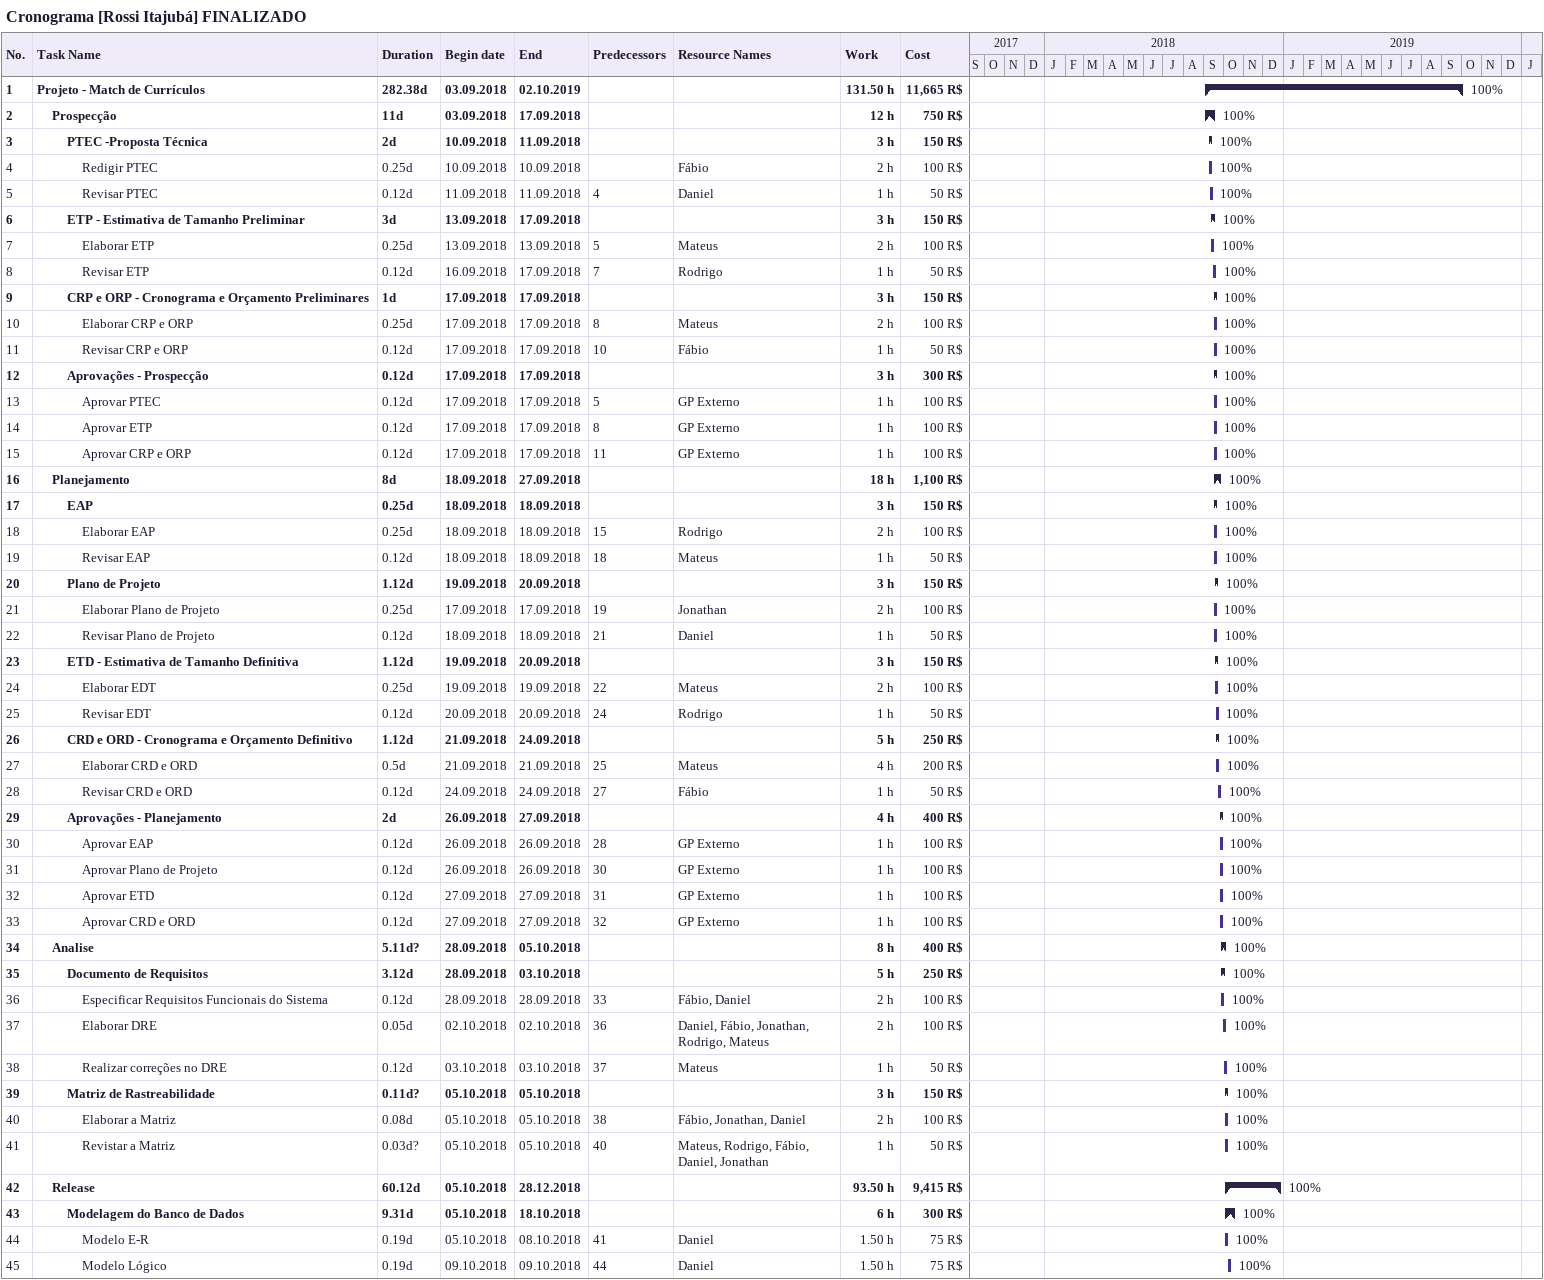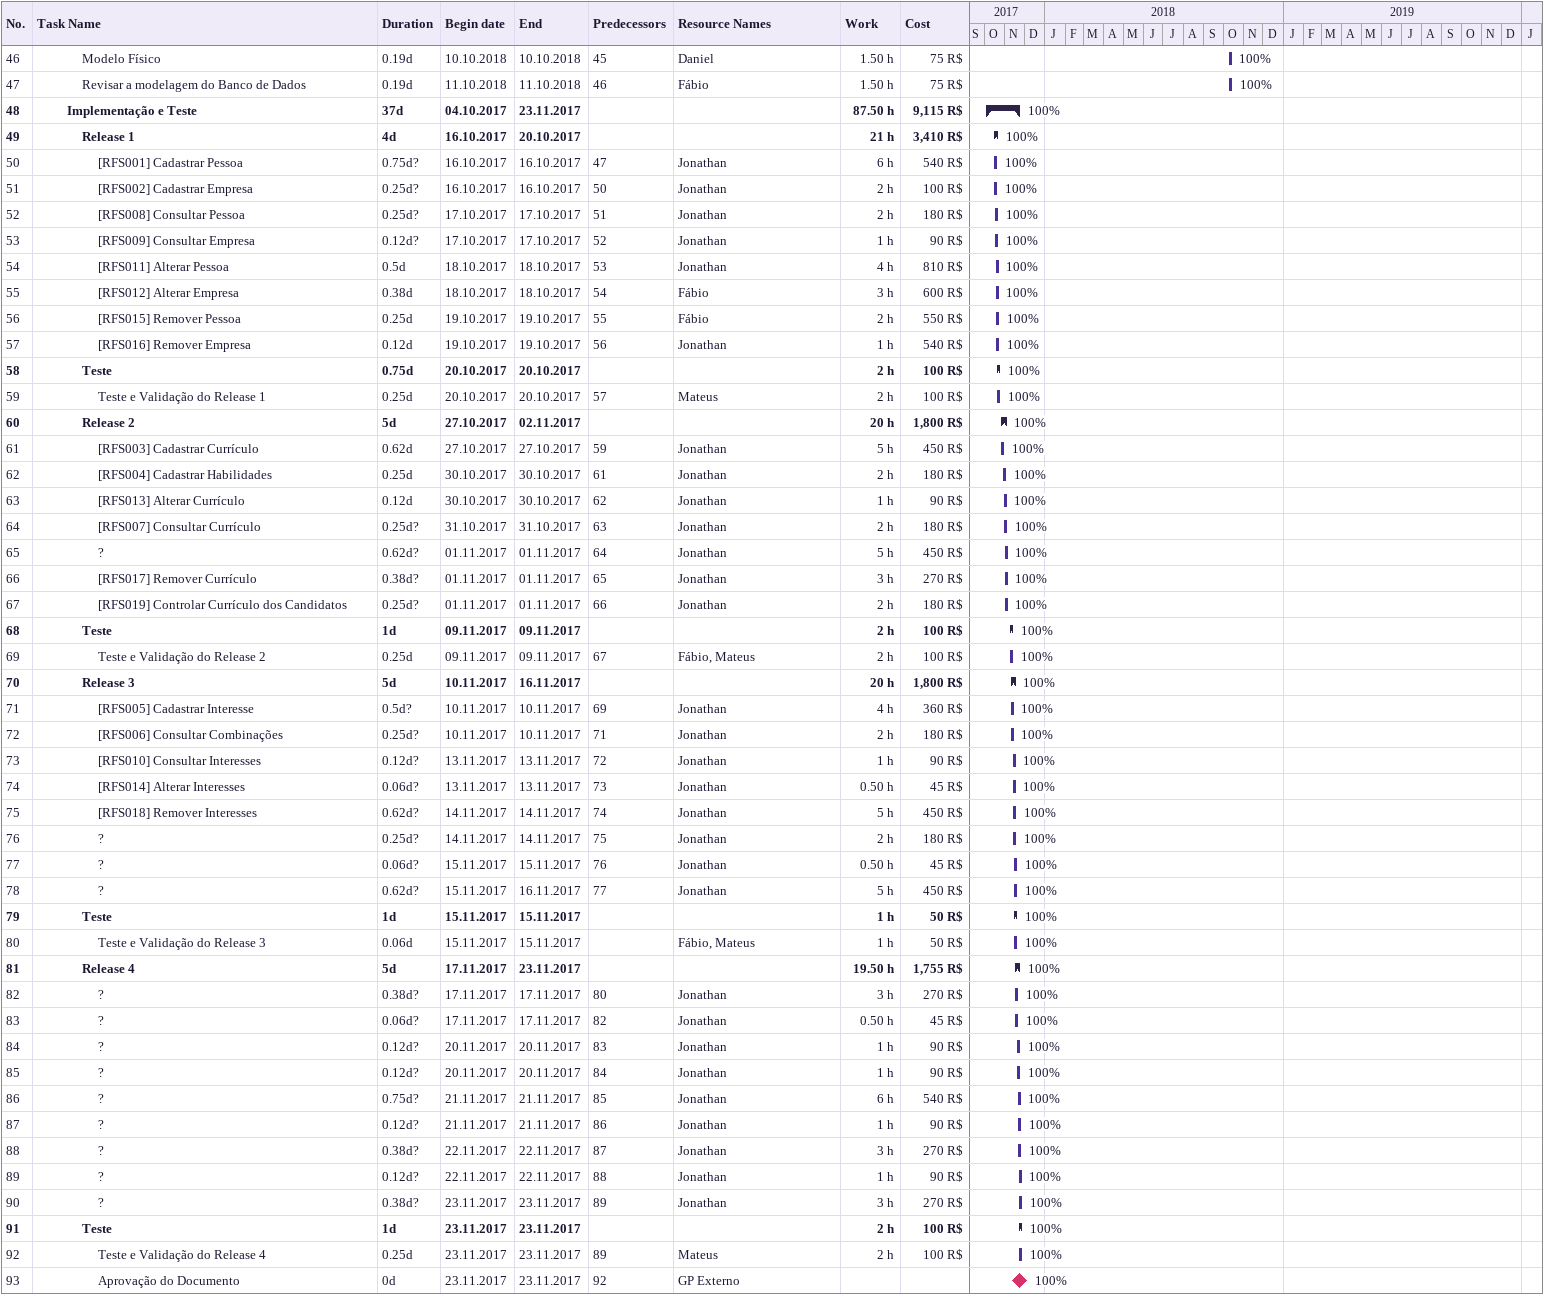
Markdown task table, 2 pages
Cronograma [Rossi Itajubá] FINALIZADO

| ID | Level | Task | Duration | Start | Finish | Predecessors | Resources | % complete | Work (h) | Cost (R$) |
|---|---|---|---|---|---|---|---|---|---|---|
| 1 | 1 | **Projeto - Match de Currículos** | 282.38d | 2018-09-03 | 2019-10-02 |  |  | 100 | 131.50 | 11665 |
| 2 | 2 | **Prospecção** | 11d | 2018-09-03 | 2018-09-17 |  |  | 100 | 12 | 750 |
| 3 | 3 | **PTEC -Proposta Técnica** | 2d | 2018-09-10 | 2018-09-11 |  |  | 100 | 3 | 150 |
| 4 | 4 | Redigir PTEC | 0.25d | 2018-09-10 | 2018-09-10 |  | Fábio | 100 | 2 | 100 |
| 5 | 4 | Revisar PTEC | 0.12d | 2018-09-11 | 2018-09-11 | 4 | Daniel | 100 | 1 | 50 |
| 6 | 3 | **ETP - Estimativa de Tamanho Preliminar** | 3d | 2018-09-13 | 2018-09-17 |  |  | 100 | 3 | 150 |
| 7 | 4 | Elaborar ETP | 0.25d | 2018-09-13 | 2018-09-13 | 5 | Mateus | 100 | 2 | 100 |
| 8 | 4 | Revisar ETP | 0.12d | 2018-09-16 | 2018-09-17 | 7 | Rodrigo | 100 | 1 | 50 |
| 9 | 3 | **CRP e ORP - Cronograma e Orçamento Preliminares** | 1d | 2018-09-17 | 2018-09-17 |  |  | 100 | 3 | 150 |
| 10 | 4 | Elaborar CRP e ORP | 0.25d | 2018-09-17 | 2018-09-17 | 8 | Mateus | 100 | 2 | 100 |
| 11 | 4 | Revisar CRP e ORP | 0.12d | 2018-09-17 | 2018-09-17 | 10 | Fábio | 100 | 1 | 50 |
| 12 | 3 | **Aprovações - Prospecção** | 0.12d | 2018-09-17 | 2018-09-17 |  |  | 100 | 3 | 300 |
| 13 | 4 | Aprovar PTEC | 0.12d | 2018-09-17 | 2018-09-17 | 5 | GP Externo | 100 | 1 | 100 |
| 14 | 4 | Aprovar ETP | 0.12d | 2018-09-17 | 2018-09-17 | 8 | GP Externo | 100 | 1 | 100 |
| 15 | 4 | Aprovar CRP e ORP | 0.12d | 2018-09-17 | 2018-09-17 | 11 | GP Externo | 100 | 1 | 100 |
| 16 | 2 | **Planejamento** | 8d | 2018-09-18 | 2018-09-27 |  |  | 100 | 18 | 1100 |
| 17 | 3 | **EAP** | 0.25d | 2018-09-18 | 2018-09-18 |  |  | 100 | 3 | 150 |
| 18 | 4 | Elaborar EAP | 0.25d | 2018-09-18 | 2018-09-18 | 15 | Rodrigo | 100 | 2 | 100 |
| 19 | 4 | Revisar EAP | 0.12d | 2018-09-18 | 2018-09-18 | 18 | Mateus | 100 | 1 | 50 |
| 20 | 3 | **Plano de Projeto** | 1.12d | 2018-09-19 | 2018-09-20 |  |  | 100 | 3 | 150 |
| 21 | 4 | Elaborar Plano de Projeto | 0.25d | 2018-09-17 | 2018-09-17 | 19 | Jonathan | 100 | 2 | 100 |
| 22 | 4 | Revisar Plano de Projeto | 0.12d | 2018-09-18 | 2018-09-18 | 21 | Daniel | 100 | 1 | 50 |
| 23 | 3 | **ETD - Estimativa de Tamanho Definitiva** | 1.12d | 2018-09-19 | 2018-09-20 |  |  | 100 | 3 | 150 |
| 24 | 4 | Elaborar EDT | 0.25d | 2018-09-19 | 2018-09-19 | 22 | Mateus | 100 | 2 | 100 |
| 25 | 4 | Revisar EDT | 0.12d | 2018-09-20 | 2018-09-20 | 24 | Rodrigo | 100 | 1 | 50 |
| 26 | 3 | **CRD e ORD - Cronograma e Orçamento Definitivo** | 1.12d | 2018-09-21 | 2018-09-24 |  |  | 100 | 5 | 250 |
| 27 | 4 | Elaborar CRD e ORD | 0.5d | 2018-09-21 | 2018-09-21 | 25 | Mateus | 100 | 4 | 200 |
| 28 | 4 | Revisar CRD e ORD | 0.12d | 2018-09-24 | 2018-09-24 | 27 | Fábio | 100 | 1 | 50 |
| 29 | 3 | **Aprovações - Planejamento** | 2d | 2018-09-26 | 2018-09-27 |  |  | 100 | 4 | 400 |
| 30 | 4 | Aprovar EAP | 0.12d | 2018-09-26 | 2018-09-26 | 28 | GP Externo | 100 | 1 | 100 |
| 31 | 4 | Aprovar Plano de Projeto | 0.12d | 2018-09-26 | 2018-09-26 | 30 | GP Externo | 100 | 1 | 100 |
| 32 | 4 | Aprovar ETD | 0.12d | 2018-09-27 | 2018-09-27 | 31 | GP Externo | 100 | 1 | 100 |
| 33 | 4 | Aprovar CRD e ORD | 0.12d | 2018-09-27 | 2018-09-27 | 32 | GP Externo | 100 | 1 | 100 |
| 34 | 2 | **Analise** | 5.11d? | 2018-09-28 | 2018-10-05 |  |  | 100 | 8 | 400 |
| 35 | 3 | **Documento de Requisitos** | 3.12d | 2018-09-28 | 2018-10-03 |  |  | 100 | 5 | 250 |
| 36 | 4 | Especificar Requisitos Funcionais do Sistema | 0.12d | 2018-09-28 | 2018-09-28 | 33 | Fábio, Daniel | 100 | 2 | 100 |
| 37 | 4 | Elaborar DRE | 0.05d | 2018-10-02 | 2018-10-02 | 36 | Daniel, Fábio, Jonathan, Rodrigo, Mateus | 100 | 2 | 100 |
| 38 | 4 | Realizar correções no DRE | 0.12d | 2018-10-03 | 2018-10-03 | 37 | Mateus | 100 | 1 | 50 |
| 39 | 3 | **Matriz de Rastreabilidade** | 0.11d? | 2018-10-05 | 2018-10-05 |  |  | 100 | 3 | 150 |
| 40 | 4 | Elaborar a Matriz | 0.08d | 2018-10-05 | 2018-10-05 | 38 | Fábio, Jonathan, Daniel | 100 | 2 | 100 |
| 41 | 4 | Revistar a Matriz | 0.03d? | 2018-10-05 | 2018-10-05 | 40 | Mateus, Rodrigo, Fábio, Daniel, Jonathan | 100 | 1 | 50 |
| 42 | 2 | **Release** | 60.12d | 2018-10-05 | 2018-12-28 |  |  | 100 | 93.50 | 9415 |
| 43 | 3 | **Modelagem do Banco de Dados** | 9.31d | 2018-10-05 | 2018-10-18 |  |  | 100 | 6 | 300 |
| 44 | 4 | Modelo E-R | 0.19d | 2018-10-05 | 2018-10-08 | 41 | Daniel | 100 | 1.50 | 75 |
| 45 | 4 | Modelo Lógico | 0.19d | 2018-10-09 | 2018-10-09 | 44 | Daniel | 100 | 1.50 | 75 |
| 46 | 4 | Modelo Físico | 0.19d | 2018-10-10 | 2018-10-10 | 45 | Daniel | 100 | 1.50 | 75 |
| 47 | 4 | Revisar a modelagem do Banco de Dados | 0.19d | 2018-10-11 | 2018-10-11 | 46 | Fábio | 100 | 1.50 | 75 |
| 48 | 3 | **Implementação e Teste** | 37d | 2017-10-04 | 2017-11-23 |  |  | 100 | 87.50 | 9115 |
| 49 | 4 | **Release 1** | 4d | 2017-10-16 | 2017-10-20 |  |  | 100 | 21 | 3410 |
| 50 | 5 | [RFS001] Cadastrar Pessoa | 0.75d? | 2017-10-16 | 2017-10-16 | 47 | Jonathan | 100 | 6 | 540 |
| 51 | 5 | [RFS002] Cadastrar Empresa | 0.25d? | 2017-10-16 | 2017-10-16 | 50 | Jonathan | 100 | 2 | 100 |
| 52 | 5 | [RFS008] Consultar Pessoa | 0.25d? | 2017-10-17 | 2017-10-17 | 51 | Jonathan | 100 | 2 | 180 |
| 53 | 5 | [RFS009] Consultar Empresa | 0.12d? | 2017-10-17 | 2017-10-17 | 52 | Jonathan | 100 | 1 | 90 |
| 54 | 5 | [RFS011] Alterar Pessoa | 0.5d | 2017-10-18 | 2017-10-18 | 53 | Jonathan | 100 | 4 | 810 |
| 55 | 5 | [RFS012] Alterar Empresa | 0.38d | 2017-10-18 | 2017-10-18 | 54 | Fábio | 100 | 3 | 600 |
| 56 | 5 | [RFS015] Remover Pessoa | 0.25d | 2017-10-19 | 2017-10-19 | 55 | Fábio | 100 | 2 | 550 |
| 57 | 5 | [RFS016] Remover Empresa | 0.12d | 2017-10-19 | 2017-10-19 | 56 | Jonathan | 100 | 1 | 540 |
| 58 | 4 | **Teste** | 0.75d | 2017-10-20 | 2017-10-20 |  |  | 100 | 2 | 100 |
| 59 | 5 | Teste e Validação do Release 1 | 0.25d | 2017-10-20 | 2017-10-20 | 57 | Mateus | 100 | 2 | 100 |
| 60 | 4 | **Release 2** | 5d | 2017-10-27 | 2017-11-02 |  |  | 100 | 20 | 1800 |
| 61 | 5 | [RFS003] Cadastrar Currículo | 0.62d | 2017-10-27 | 2017-10-27 | 59 | Jonathan | 100 | 5 | 450 |
| 62 | 5 | [RFS004] Cadastrar Habilidades | 0.25d | 2017-10-30 | 2017-10-30 | 61 | Jonathan | 100 | 2 | 180 |
| 63 | 5 | [RFS013] Alterar Currículo | 0.12d | 2017-10-30 | 2017-10-30 | 62 | Jonathan | 100 | 1 | 90 |
| 64 | 5 | [RFS007] Consultar Currículo | 0.25d? | 2017-10-31 | 2017-10-31 | 63 | Jonathan | 100 | 2 | 180 |
| 65 | 5 | ? | 0.62d? | 2017-11-01 | 2017-11-01 | 64 | Jonathan | 100 | 5 | 450 |
| 66 | 5 | [RFS017] Remover Currículo | 0.38d? | 2017-11-01 | 2017-11-01 | 65 | Jonathan | 100 | 3 | 270 |
| 67 | 5 | [RFS019] Controlar Currículo dos Candidatos | 0.25d? | 2017-11-01 | 2017-11-01 | 66 | Jonathan | 100 | 2 | 180 |
| 68 | 4 | **Teste** | 1d | 2017-11-09 | 2017-11-09 |  |  | 100 | 2 | 100 |
| 69 | 5 | Teste e Validação do Release 2 | 0.25d | 2017-11-09 | 2017-11-09 | 67 | Fábio, Mateus | 100 | 2 | 100 |
| 70 | 4 | **Release 3** | 5d | 2017-11-10 | 2017-11-16 |  |  | 100 | 20 | 1800 |
| 71 | 5 | [RFS005] Cadastrar Interesse | 0.5d? | 2017-11-10 | 2017-11-10 | 69 | Jonathan | 100 | 4 | 360 |
| 72 | 5 | [RFS006] Consultar Combinações | 0.25d? | 2017-11-10 | 2017-11-10 | 71 | Jonathan | 100 | 2 | 180 |
| 73 | 5 | [RFS010] Consultar Interesses | 0.12d? | 2017-11-13 | 2017-11-13 | 72 | Jonathan | 100 | 1 | 90 |
| 74 | 5 | [RFS014] Alterar Interesses | 0.06d? | 2017-11-13 | 2017-11-13 | 73 | Jonathan | 100 | 0.50 | 45 |
| 75 | 5 | [RFS018] Remover Interesses | 0.62d? | 2017-11-14 | 2017-11-14 | 74 | Jonathan | 100 | 5 | 450 |
| 76 | 5 | ? | 0.25d? | 2017-11-14 | 2017-11-14 | 75 | Jonathan | 100 | 2 | 180 |
| 77 | 5 | ? | 0.06d? | 2017-11-15 | 2017-11-15 | 76 | Jonathan | 100 | 0.50 | 45 |
| 78 | 5 | ? | 0.62d? | 2017-11-15 | 2017-11-16 | 77 | Jonathan | 100 | 5 | 450 |
| 79 | 4 | **Teste** | 1d | 2017-11-15 | 2017-11-15 |  |  | 100 | 1 | 50 |
| 80 | 5 | Teste e Validação do Release 3 | 0.06d | 2017-11-15 | 2017-11-15 |  | Fábio, Mateus | 100 | 1 | 50 |
| 81 | 4 | **Release 4** | 5d | 2017-11-17 | 2017-11-23 |  |  | 100 | 19.50 | 1755 |
| 82 | 5 | ? | 0.38d? | 2017-11-17 | 2017-11-17 | 80 | Jonathan | 100 | 3 | 270 |
| 83 | 5 | ? | 0.06d? | 2017-11-17 | 2017-11-17 | 82 | Jonathan | 100 | 0.50 | 45 |
| 84 | 5 | ? | 0.12d? | 2017-11-20 | 2017-11-20 | 83 | Jonathan | 100 | 1 | 90 |
| 85 | 5 | ? | 0.12d? | 2017-11-20 | 2017-11-20 | 84 | Jonathan | 100 | 1 | 90 |
| 86 | 5 | ? | 0.75d? | 2017-11-21 | 2017-11-21 | 85 | Jonathan | 100 | 6 | 540 |
| 87 | 5 | ? | 0.12d? | 2017-11-21 | 2017-11-21 | 86 | Jonathan | 100 | 1 | 90 |
| 88 | 5 | ? | 0.38d? | 2017-11-22 | 2017-11-22 | 87 | Jonathan | 100 | 3 | 270 |
| 89 | 5 | ? | 0.12d? | 2017-11-22 | 2017-11-22 | 88 | Jonathan | 100 | 1 | 90 |
| 90 | 5 | ? | 0.38d? | 2017-11-23 | 2017-11-23 | 89 | Jonathan | 100 | 3 | 270 |
| 91 | 4 | **Teste** | 1d | 2017-11-23 | 2017-11-23 |  |  | 100 | 2 | 100 |
| 92 | 5 | Teste e Validação do Release 4 | 0.25d | 2017-11-23 | 2017-11-23 | 89 | Mateus | 100 | 2 | 100 |
| 93 | 5 | Aprovação do Documento | 0d | 2017-11-23 | 2017-11-23 | 92 | GP Externo | 100 |  |  |
